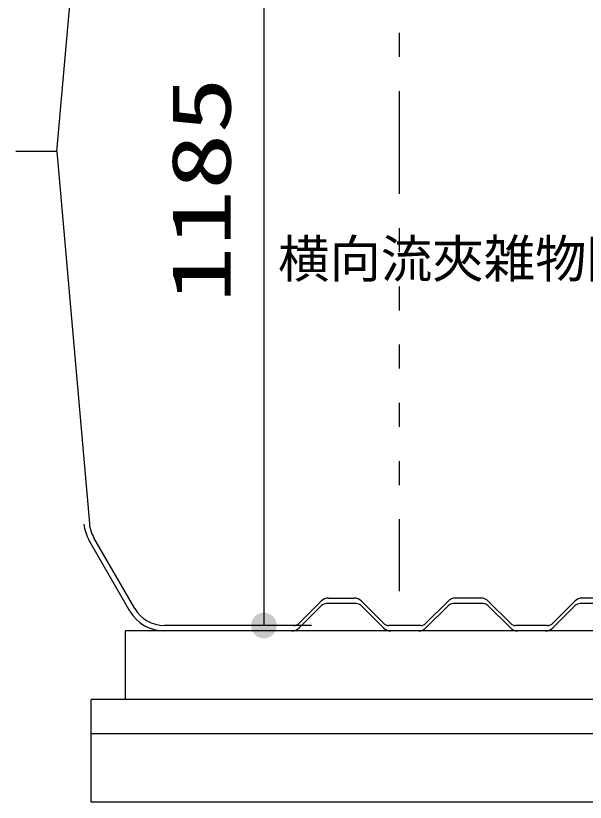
# Model space of a CAD drawing. Units: millimetres, scale not verified. Extents: x -9604 to 7714, y -6452 to 5625.
# Drawn here: x -6352 to -5521, y -3133 to -1985 of the extents above; entities that cross this region are included whole.
import ezdxf
from ezdxf.enums import TextEntityAlignment as Align

# ---------------------------------------------------------------- set-up
doc = ezdxf.new("R2010")
doc.units = ezdxf.units.MM
doc.header["$LTSCALE"] = 30
for name, color, linetype, lineweight in [('0-1_KIKI', 3, 'Continuous', 25), ('0-2_SEISAKU', 2, 'Continuous', 25), ('0-5_MOJI', 7, 'Continuous', 25), ('1-4_14', 3, 'Continuous', 25), ('1-6_16', 3, 'Continuous', 25)]:
    doc.layers.add(name, color=color, linetype=linetype, lineweight=lineweight)
doc.styles.add('MS Gothic', font='')
doc.styles.add('ＭＳ ゴシック', font='')
doc.styles.get('MS Gothic').set_extended_font_data('MS Gothic')
doc.styles.get('ＭＳ ゴシック').set_extended_font_data('MS Gothic')

msp = doc.modelspace()

# ---------------------------------------------------------------- linework, layer by layer
at = {"layer": '0-2_SEISAKU'}
for p, q in [((-4611.74, -2882.9), (-6191.74, -2882.9)), ((-6191.74, -2982.9), (-6191.74, -2882.9)), ((-6241.74, -3132.9), (-6241.74, -2982.9)), ((-4561.74, -2982.9), (-6241.74, -2982.9)), ((-4561.74, -3032.9), (-6241.74, -3032.9)), ((-4561.74, -3132.9), (-6241.74, -3132.9))]:
    msp.add_line(p, q, dxfattribs=at)
at = {"layer": '0-5_MOJI', "color": 4}
for p in [(-5989.68, -1689.9), (-5920.38, -2874.91)]:
    msp.add_line(p, (-5989.68, -2874.91), dxfattribs=at)
at = {"layer": '0-5_MOJI'}
for points in [[(-5996.85, -2857.58), (-5989.68, -2874.91), (-6000.1, -2859.32)], [(-5993.34, -2856.52), (-5989.68, -2874.91), (-5996.85, -2857.58)], [(-5989.68, -2856.16), (-5989.68, -2874.91), (-5993.34, -2856.52)], [(-5986.02, -2856.52), (-5989.68, -2874.91), (-5989.68, -2856.16)], [(-5982.5, -2857.58), (-5989.68, -2874.91), (-5986.02, -2856.52)], [(-5979.26, -2859.32), (-5989.68, -2874.91), (-5982.5, -2857.58)], [(-6007, -2867.73), (-5989.68, -2874.91), (-6008.07, -2871.25)], [(-6005.27, -2864.49), (-5989.68, -2874.91), (-6007, -2867.73)], [(-6002.94, -2861.65), (-5989.68, -2874.91), (-6005.27, -2864.49)], [(-6000.1, -2859.32), (-5989.68, -2874.91), (-6002.94, -2861.65)], [(-5976.42, -2861.65), (-5989.68, -2874.91), (-5979.26, -2859.32)], [(-5974.09, -2864.49), (-5989.68, -2874.91), (-5976.42, -2861.65)], [(-5972.36, -2867.73), (-5989.68, -2874.91), (-5974.09, -2864.49)], [(-5971.29, -2871.25), (-5989.68, -2874.91), (-5972.36, -2867.73)], [(-6008.07, -2871.25), (-5989.68, -2874.91), (-6008.43, -2874.91)], [(-6008.43, -2874.91), (-5989.68, -2874.91), (-6008.07, -2878.56)], [(-6008.07, -2878.56), (-5989.68, -2874.91), (-6007, -2882.08)], [(-6007, -2882.08), (-5989.68, -2874.91), (-6005.27, -2885.32)], [(-6005.27, -2885.32), (-5989.68, -2874.91), (-6002.94, -2888.16)], [(-6002.94, -2888.16), (-5989.68, -2874.91), (-6000.1, -2890.5)], [(-6000.1, -2890.5), (-5989.68, -2874.91), (-5996.85, -2892.23)], [(-5996.85, -2892.23), (-5989.68, -2874.91), (-5993.34, -2893.3)], [(-5993.34, -2893.3), (-5989.68, -2874.91), (-5989.68, -2893.66)], [(-5970.93, -2874.91), (-5989.68, -2874.91), (-5971.29, -2871.25)], [(-5989.68, -2893.66), (-5989.68, -2874.91), (-5986.02, -2893.3)], [(-5986.02, -2893.3), (-5989.68, -2874.91), (-5982.5, -2892.23)], [(-5982.5, -2892.23), (-5989.68, -2874.91), (-5979.26, -2890.5)], [(-5979.26, -2890.5), (-5989.68, -2874.91), (-5976.42, -2888.16)], [(-5976.42, -2888.16), (-5989.68, -2874.91), (-5974.09, -2885.32)], [(-5974.09, -2885.32), (-5989.68, -2874.91), (-5972.36, -2882.08)], [(-5972.36, -2882.08), (-5989.68, -2874.91), (-5971.29, -2878.56)], [(-5971.29, -2878.56), (-5989.68, -2874.91), (-5970.93, -2874.91)]]:
    msp.add_solid(points, dxfattribs=at)
at = {"layer": '1-4_14'}
for p, q in [((-6291.74, -2182.9), (-6244.19, -1639.29)), ((-6291.74, -2182.9), (-6351.74, -2182.9)), ((-6291.74, -2182.9), (-6244.22, -2726.16)), ((-6185.11, -2853.91), (-6244.64, -2750.8)), ((-6178.18, -2849.91), (-6237.71, -2746.8)), ((-5895.53, -2834.91), (-5857.96, -2834.91)), ((-5672.96, -2834.91), (-5710.53, -2834.91)), ((-5487.96, -2834.91), (-5525.53, -2834.91)), ((-5906.14, -2839.3), (-5938.81, -2871.98)), ((-5905.6, -2845.83), (-5938.28, -2878.51)), ((-5854.96, -2842.91), (-5898.53, -2842.91)), ((-5847.89, -2845.83), (-5815.21, -2878.51)), ((-5847.35, -2839.3), (-5814.67, -2871.98)), ((-5721.14, -2839.3), (-5753.81, -2871.98)), ((-5720.6, -2845.83), (-5753.28, -2878.51)), ((-5669.96, -2842.91), (-5713.53, -2842.91)), ((-5662.89, -2845.83), (-5630.21, -2878.51)), ((-5662.35, -2839.3), (-5629.67, -2871.98)), ((-5536.14, -2839.3), (-5568.81, -2871.98)), ((-5535.6, -2845.83), (-5568.28, -2878.51)), ((-5484.96, -2842.91), (-5528.53, -2842.91)), ((-5945.89, -2874.91), (-6134.88, -2874.91)), ((-5760.89, -2874.91), (-5807.6, -2874.91)), ((-5575.88, -2874.91), (-5622.6, -2874.91)), ((-5948.89, -2882.91), (-6134.88, -2882.91)), ((-5763.89, -2882.91), (-5804.6, -2882.91)), ((-5578.88, -2882.91), (-5619.6, -2882.91))]:
    msp.add_line(p, q, dxfattribs=at)
for centre, radius, start, end in [((-6194.41, -2721.8), 58, 185, 210), ((-6194.41, -2721.8), 50, 185, 210), ((-5895.53, -2849.91), 15, 90, 135), ((-5857.96, -2849.91), 15, 45, 90), ((-5710.53, -2849.91), 15, 90, 135), ((-5672.96, -2849.91), 15, 45, 90), ((-5525.53, -2849.91), 15, 90, 135), ((-5898.53, -2852.91), 10, 90, 135), ((-5854.96, -2852.91), 10, 45, 90), ((-5713.53, -2852.91), 10, 90, 135), ((-5669.96, -2852.91), 10, 45, 90), ((-5528.53, -2852.91), 10, 90, 135), ((-6134.88, -2824.91), 58, 210, 270), ((-6134.88, -2824.91), 50, 210, 270), ((-5948.89, -2867.91), 15, 270, 315), ((-5945.89, -2864.91), 10, 270, 315), ((-5804.6, -2867.91), 15, 225, 270), ((-5807.6, -2864.91), 10, 225, 270), ((-5763.89, -2867.91), 15, 270, 315), ((-5760.89, -2864.91), 10, 270, 315), ((-5619.6, -2867.91), 15, 225, 270), ((-5622.6, -2864.91), 10, 225, 270), ((-5578.88, -2867.91), 15, 270, 315), ((-5575.88, -2864.91), 10, 270, 315)]:
    msp.add_arc(centre, radius, start, end, dxfattribs=at)
at = {"layer": '1-6_16'}
for p, q in [((-5791.74, -2044.9), (-5791.74, -2009.9)), ((-5791.74, -2244.9), (-5791.74, -2094.9)), ((-5791.74, -2329.9), (-5791.74, -2294.9)), ((-5791.74, -2414.9), (-5791.74, -2379.9)), ((-5791.74, -2499.9), (-5791.74, -2464.9)), ((-5791.74, -2584.9), (-5791.74, -2549.9)), ((-5791.74, -2669.9), (-5791.74, -2634.9)), ((-5791.74, -2824.9), (-5791.74, -2719.9))]:
    msp.add_line(p, q, dxfattribs=at)

# ---------------------------------------------------------------- texts
at = {"layer": '0-1_KIKI', "color": 4, "style": 'MS Gothic'}
msp.add_text('横向流夾雑物除去槽', height=54.99, dxfattribs=at).set_placement((-5969.16, -2383.72), align=Align.BOTTOM_LEFT)
at = {"layer": '0-5_MOJI', "color": 3, "style": 'ＭＳ ゴシック', "width": 1.4}
msp.add_text('1185', height=86.59, rotation=90, dxfattribs=at).set_placement((-6012.18, -2404.12), align=Align.BOTTOM_LEFT)

doc.saveas('drawing.dxf')
